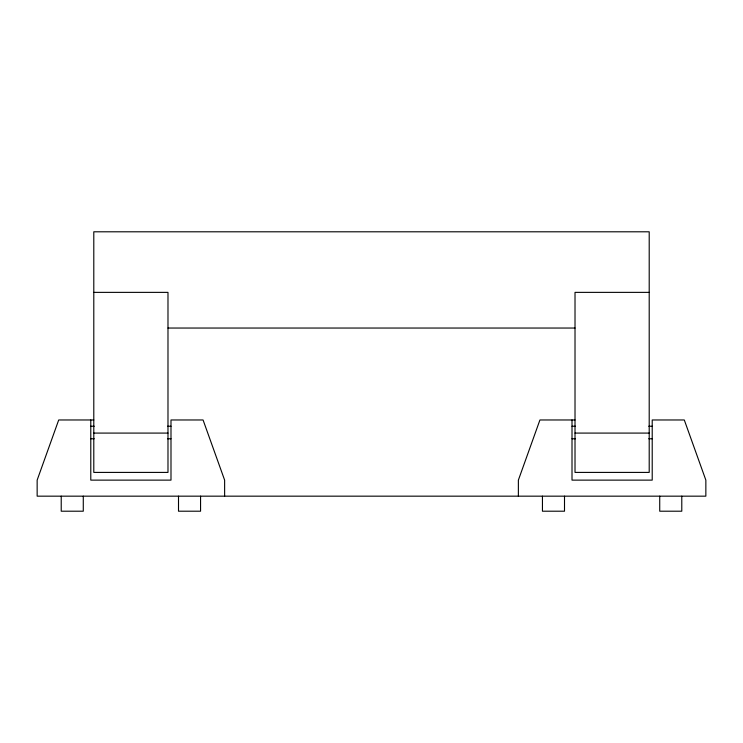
<?xml version="1.0" encoding="UTF-8"?>
<svg xmlns="http://www.w3.org/2000/svg" width="743" height="743" viewBox="0 0 743 743"><rect width="100%" height="100%" fill="white"/><g stroke="black" fill="none" stroke-linecap="round" stroke-linejoin="round"><path stroke-width="1.11" d="M93.794 292.37L167.983 292.37L167.983 472.409L93.794 472.409L93.794 231.797L649.206 231.797L649.206 472.409L575.017 472.409L575.017 292.37L649.206 292.37M167.983 328.044L575.017 328.044M93.794 419.971L58.706 419.971L37.15 480.127L37.15 496.166L705.85 496.166L705.85 480.127L684.294 419.971L652.215 419.971L652.215 480.127L572.008 480.127L572.008 419.971M575.017 419.971L539.929 419.971L518.373 480.127L518.373 496.166M90.785 426.241L94.222 426.241M167.556 426.241L170.992 426.241M572.008 426.241L575.444 426.241M648.778 426.241L652.215 426.241M93.794 433.085L167.983 433.085M575.017 433.085L649.206 433.085M90.785 438.769L94.222 438.769M167.556 438.769L170.992 438.769M572.008 438.769L575.444 438.769M648.778 438.769L652.215 438.769M681.786 496.166L681.786 511.203L659.728 511.203L659.728 496.166M564.504 496.166L564.504 511.203L542.446 511.203L542.446 496.166M224.627 496.166L224.627 480.127L203.071 419.971L170.992 419.971L170.992 480.127L90.785 480.127L90.785 419.971M200.564 496.166L200.564 511.203L178.506 511.203L178.506 496.166M83.281 496.166L83.281 511.203L61.223 511.203L61.223 496.166"/></g></svg>
